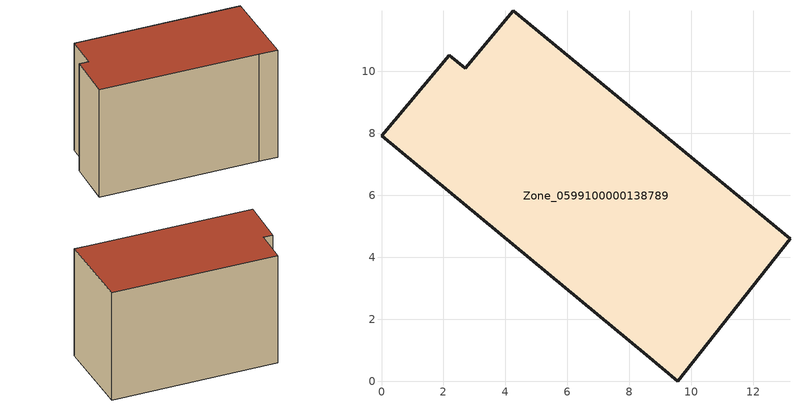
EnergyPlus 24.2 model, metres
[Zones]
Zone_0599100000138789
 floor ground (C_G): 0,7.92 2.19,10.53 2.7,10.11 4.25,11.96 13.18,4.6 9.56,0 8.55,0.85 z0
 wall outside (C_F): 9.56,0 13.18,4.6 4.25,11.96 2.7,10.11 2.19,10.53 0,7.92 8.55,0.85 9.56,0 z0:8.11
 roof outside (C_R): 2.19,10.53 0,7.92 8.55,0.85 9.56,0 13.18,4.6 4.25,11.96 2.7,10.11 z8.11
[BUILDING]
Pand.0599100000138789: North Axis=0; Terrain=City; Loads Convergence Tolerance Value=0.04; Temperature Convergence Tolerance Value=0.4; Solar Distribution=FullExterior; Maximum Number of Warmup Days=25; Minimum Number of Warmup Days=1
[Site:Location]
Rotterdam.The.Hague.AP_ZH_NLD Design_Conditions: Latitude=51.96; Longitude=4.45; Time Zone=1; Elevation=-4.5
[SITE:GROUNDTEMPERATURE:BUILDINGSURFACE]
18, 18, 18, 18, 18, 18, 18, 18, 18, 18, 18, 18
[MATERIAL] Thermal Absorptance=0.9; Solar Absorptance=0.7; Visible Absorptance=0.7
Name | Roughness | Thickness | Conductivity | Density | Specific Heat
G.TI.1946-1964 | MediumSmooth | 0.15 | 1 | 540 | 1210
F.TI.1946-1964 | Rough | 0.3 | 0.857143 | 1920 | 840
R.TI.1946-1964 | MediumRough | 0.2 | 0.277778 | 1500 | 1000
[CONSTRUCTION]
C_G: G.TI.1946-1964
C_F: F.TI.1946-1964
C_R: R.TI.1946-1964
[ZONE]
Zone_0599100000138789: Type=1; Multiplier=1; Ceiling Height=Autocalculate; Volume=Autocalculate; Floor Area=autocalculate; Part of Total Floor Area=Yes
[ZONEINFILTRATION:DESIGNFLOWRATE]
Infil_Zone_0599100000138789: Zone or ZoneList or Space or SpaceList=Zone_0599100000138789; Schedule=AlwaysOn; Design Flow Rate Calculation Method=Flow/Area; Flow Rate per Floor Area=0.003; Constant Term Coefficient=1; Temperature Term Coefficient=0; Velocity Term Coefficient=0; Velocity Squared Term Coefficient=0
[HVACTEMPLATE:ZONE:IDEALLOADSAIRSYSTEM]
Zone_0599100000138789: Maximum Heating Supply Air Temperature=50; Minimum Cooling Supply Air Temperature=13; Maximum Heating Supply Air Humidity Ratio=0.0156; Minimum Cooling Supply Air Humidity Ratio=0.0077; Heating Limit=NoLimit; Cooling Limit=NoLimit; Dehumidification Control Type=ConstantSensibleHeatRatio; Cooling Sensible Heat Ratio=0.7; Dehumidification Setpoint=60; Humidification Control Type=None; Humidification Setpoint=30; Outdoor Air Method=None; Outdoor Air Flow Rate per Person=0.00944; Outdoor Air Flow Rate per Zone Floor Area=0; Outdoor Air Flow Rate per Zone=0; Demand Controlled Ventilation Type=None; Outdoor Air Economizer Type=NoEconomizer; Heat Recovery Type=None; Sensible Heat Recovery Effectiveness=0.7; Latent Heat Recovery Effectiveness=0.65
[ZONECONTROL:THERMOSTAT]
ThermostatControl_Zone_0599100000138789: Zone or ZoneList=Zone_0599100000138789; Control Type Schedule=DualSetpointControlType; Control 1=Thermostat_Zone_0599100000138789; Temperature Difference Between Cutout And Setpoint=0
[THERMOSTATSETPOINT:DUALSETPOINT]
Thermostat_Zone_0599100000138789: Heating Setpoint Temperature Schedule=HeatingSetpoint_Zone_0599100000138789; Cooling Setpoint Temperature Schedule=CoolingSetpoint_Zone_0599100000138789
[SCHEDULE:COMPACT]
HeatingSetpoint_Zone_0599100000138789: Through: 12/31, For: AllDays, Until: 24:00, 21
CoolingSetpoint_Zone_0599100000138789: Through: 12/31, For: AllDays, Until: 24:00, 24
DualSetpointControlType: Through: 12/31, For: AllDays, Until: 24:00, 4
AlwaysOn: Through: 12/31, For: AllDays, Until: 24:00, 1
